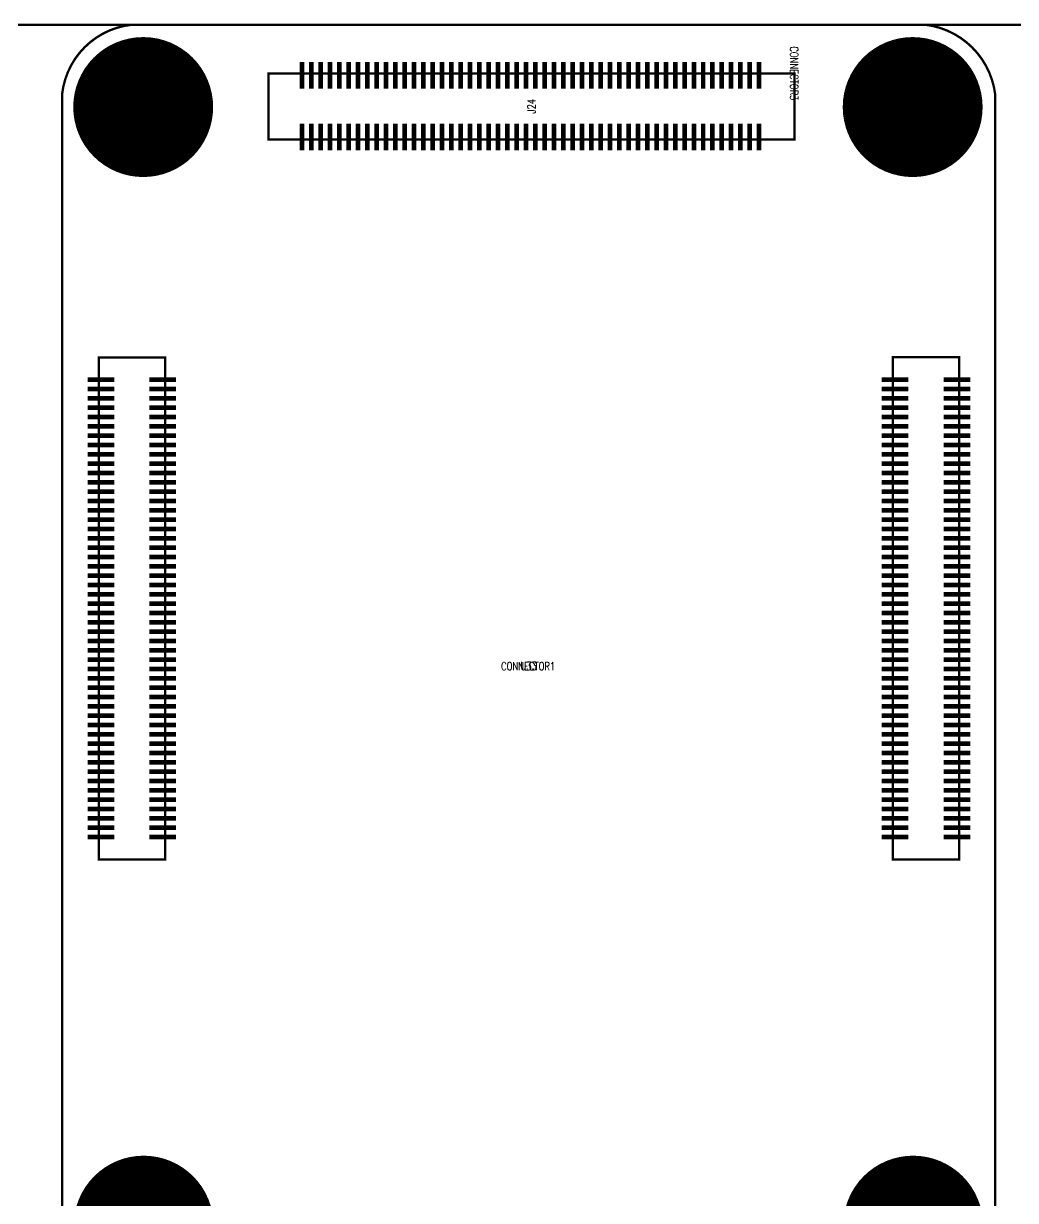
# Model space of a CAD drawing. Extents: x -4 to 157, y -7 to 87.
# Drawn here: x 74.8 to 117.3, y 36.1 to 86.6 of the extents above; entities that cross this region are included whole.
import ezdxf
from ezdxf.enums import TextEntityAlignment as Align

# ---------------------------------------------------------------- set-up
doc = ezdxf.new("R2010")
doc.units = 0
for name, color, linetype in [('ATTRIBUTE_01', 130, 'CONTINUOUS'), ('BOARD_OUTLINE_00', 254, 'CONTINUOUS'), ('DRIL_PLTE_THRU_01', 3, 'CONTINUOUS'), ('DRIL_PLTE_THRU_02', 171, 'CONTINUOUS'), ('DRIL_PLTE_THRU_03', 222, 'CONTINUOUS'), ('DRIL_PLTE_THRU_04', 2, 'CONTINUOUS'), ('DRIL_SYMBOL', 254, 'CONTINUOUS'), ('PADS_BOT', 56, 'CONTINUOUS'), ('PADS_INNER', 96, 'CONTINUOUS'), ('PADS_TOP', 96, 'CONTINUOUS'), ('PART_NAME_126', 6, 'CONTINUOUS'), ('PART_TOP_2DLINE_126', 255, 'CONTINUOUS')]:
    doc.layers.add(name, color=color, linetype=linetype)
doc.styles.add('W0$05', font='simplex', dxfattribs={"width": 0.75})

# ---------------------------------------------------------------- blocks, each defined once
blk = doc.blocks.new('BOARD_1')
at = {"layer": 'BOARD_OUTLINE_00', "const_width": 0.1}
blk.add_lwpolyline([(0, -3.5, -0.414214), (3.5, 0), (156.51, 0, -0.414214), (160.01, -3.5), (160.01, -86.52, -0.414214), (156.51, -90.02), (3.5, -90.02, -0.414214), (0, -86.52)], format="xyb", close=True, dxfattribs=at)
blk = doc.blocks.new('SMOOTH_0$10008')
at = {"const_width": 0.05004}
blk.add_lwpolyline([(-0.02502, 0, 1), (0.02502, 0, 1)], format="xyb", close=True, dxfattribs=at)
blk = doc.blocks.new('PART_BODY_TOP_252')
at = {"layer": 'PART_TOP_2DLINE_126', "const_width": 0.1}
blk.add_lwpolyline([(-19.99, 24.5, -0.35461), (-16.99, 27.5), (17.03, 27.5, -0.345792), (20.03, 24.5), (20.03, -24.48, -0.403519), (17.03, -27.48), (-16.99, -27.48, -0.350685), (-19.99, -24.48)], format="xyb", close=True, dxfattribs=at)
for points in [[(-18.41, 13.24), (-15.57, 13.24), (-15.57, -8.29), (-18.41, -8.29)], [(15.64, 13.25), (18.48, 13.25), (18.48, -8.28), (15.64, -8.28)]]:
    blk.add_lwpolyline(points, close=True, dxfattribs=at)
at = {"layer": 'PART_TOP_2DLINE_126'}
for p in [(-16.99, 27.5), (17.03, 27.5), (-19.99, 24.5), (20.03, 24.5), (-18.41, 13.24), (-15.57, 13.24), (15.64, 13.25), (18.48, 13.25), (-18.41, -8.29), (-15.57, -8.29), (15.64, -8.28), (18.48, -8.28)]:
    blk.add_blockref('SMOOTH_0$10008', p, dxfattribs=at)
blk = doc.blocks.new('DRIL_HOLE_0')
blk.add_lwpolyline([(0, 0, 1), (0, 0, 1)], format="xyb", close=True)
blk = doc.blocks.new('PAD_0')
blk.add_lwpolyline([(0, 0, 1), (0, 0, 1)], format="xyb", close=True)
blk = doc.blocks.new('PAD_1')
at = {"const_width": 0.2}
blk.add_lwpolyline([(-0.57, 0), (0.57, 0)], dxfattribs=at)
blk = doc.blocks.new('STK_TOP_3')
at = {"layer": 'DRIL_PLTE_THRU_01'}
blk.add_blockref('DRIL_HOLE_0', (0, 0), dxfattribs=at)
at = {"layer": 'DRIL_PLTE_THRU_02'}
blk.add_blockref('DRIL_HOLE_0', (0, 0), dxfattribs=at)
at = {"layer": 'DRIL_PLTE_THRU_03'}
blk.add_blockref('DRIL_HOLE_0', (0, 0), dxfattribs=at)
at = {"layer": 'DRIL_PLTE_THRU_04'}
blk.add_blockref('DRIL_HOLE_0', (0, 0), dxfattribs=at)
at = {"layer": 'PADS_BOT'}
blk.add_blockref('PAD_0', (0, 0), dxfattribs=at)
at = {"layer": 'PADS_INNER'}
blk.add_blockref('PAD_0', (0, 0), dxfattribs=at)
at = {"layer": 'PADS_TOP'}
blk.add_blockref('PAD_1', (0, 0), dxfattribs=at)
blk = doc.blocks.new('DRIL_SYMBOL_2$6')
at = {"layer": 'DRIL_SYMBOL', "const_width": 0.0508}
for points in [[(-0.254, 0), (0.254, 0)], [(0, -0.254), (0, 0.254)]]:
    blk.add_lwpolyline(points, dxfattribs=at)
blk = doc.blocks.new('DRIL_HOLE_2$6')
at = {"const_width": 1.3}
blk.add_lwpolyline([(-0.65, 0, 1), (0.65, 0, 1)], format="xyb", close=True, dxfattribs=at)
blk.add_blockref('DRIL_SYMBOL_2$6', (0, 0))
blk = doc.blocks.new('PAD_2')
at = {"const_width": 3}
blk.add_lwpolyline([(0, -1.5, 1), (0, 1.5, 1)], format="xyb", close=True, dxfattribs=at)
blk = doc.blocks.new('STK_TOP_4')
at = {"layer": 'DRIL_PLTE_THRU_01'}
blk.add_blockref('DRIL_HOLE_2$6', (0, 0), dxfattribs=at)
at = {"layer": 'DRIL_PLTE_THRU_02'}
blk.add_blockref('DRIL_HOLE_2$6', (0, 0), dxfattribs=at)
at = {"layer": 'DRIL_PLTE_THRU_03'}
blk.add_blockref('DRIL_HOLE_2$6', (0, 0), dxfattribs=at)
at = {"layer": 'DRIL_PLTE_THRU_04'}
blk.add_blockref('DRIL_HOLE_2$6', (0, 0), dxfattribs=at)
at = {"layer": 'PADS_BOT'}
blk.add_blockref('PAD_2', (0, 0), dxfattribs=at)
at = {"layer": 'PADS_INNER'}
blk.add_blockref('PAD_2', (0, 0), dxfattribs=at)
at = {"layer": 'PADS_TOP'}
blk.add_blockref('PAD_2', (0, 0), dxfattribs=at)
blk = doc.blocks.new('SYM_TOP_3')
for name, p in [('PART_BODY_TOP_252', (0, 0)), ('STK_TOP_4', (-16.51, 23.97)), ('STK_TOP_4', (16.49, 23.97)), ('STK_TOP_3', (-18.32, 12.28)), ('STK_TOP_3', (-15.68, 12.28)), ('STK_TOP_3', (15.73, 12.28)), ('STK_TOP_3', (18.39, 12.28)), ('STK_TOP_3', (-18.32, 11.88)), ('STK_TOP_3', (-15.68, 11.88)), ('STK_TOP_3', (15.73, 11.88)), ('STK_TOP_3', (18.39, 11.88)), ('STK_TOP_3', (-18.32, 11.48)), ('STK_TOP_3', (-18.32, 11.08)), ('STK_TOP_3', (-15.68, 11.48)), ('STK_TOP_3', (-15.68, 11.08)), ('STK_TOP_3', (15.73, 11.48)), ('STK_TOP_3', (15.73, 11.08)), ('STK_TOP_3', (18.39, 11.48)), ('STK_TOP_3', (18.39, 11.08)), ('STK_TOP_3', (-18.32, 10.68)), ('STK_TOP_3', (-15.68, 10.68)), ('STK_TOP_3', (15.73, 10.68)), ('STK_TOP_3', (18.39, 10.68)), ('STK_TOP_3', (-18.32, 10.28)), ('STK_TOP_3', (-15.68, 10.28)), ('STK_TOP_3', (15.73, 10.28)), ('STK_TOP_3', (18.39, 10.28)), ('STK_TOP_3', (-18.32, 9.88)), ('STK_TOP_3', (-15.68, 9.88)), ('STK_TOP_3', (15.73, 9.88)), ('STK_TOP_3', (18.39, 9.88)), ('STK_TOP_3', (-18.32, 9.48)), ('STK_TOP_3', (-18.32, 9.08)), ('STK_TOP_3', (-15.68, 9.48)), ('STK_TOP_3', (-15.68, 9.08)), ('STK_TOP_3', (15.73, 9.48)), ('STK_TOP_3', (15.73, 9.08)), ('STK_TOP_3', (18.39, 9.48)), ('STK_TOP_3', (18.39, 9.08)), ('STK_TOP_3', (-18.32, 8.68)), ('STK_TOP_3', (-15.68, 8.68)), ('STK_TOP_3', (15.73, 8.68)), ('STK_TOP_3', (18.39, 8.68)), ('STK_TOP_3', (-18.32, 8.28)), ('STK_TOP_3', (-15.68, 8.28)), ('STK_TOP_3', (15.73, 8.28)), ('STK_TOP_3', (18.39, 8.28)), ('STK_TOP_3', (-18.32, 7.88)), ('STK_TOP_3', (-18.32, 7.48)), ('STK_TOP_3', (-15.68, 7.88)), ('STK_TOP_3', (-15.68, 7.48)), ('STK_TOP_3', (15.73, 7.88)), ('STK_TOP_3', (15.73, 7.48)), ('STK_TOP_3', (18.39, 7.88)), ('STK_TOP_3', (18.39, 7.48)), ('STK_TOP_3', (-18.32, 7.08)), ('STK_TOP_3', (-15.68, 7.08)), ('STK_TOP_3', (15.73, 7.08)), ('STK_TOP_3', (18.39, 7.08)), ('STK_TOP_3', (-18.32, 6.68)), ('STK_TOP_3', (-15.68, 6.68)), ('STK_TOP_3', (15.73, 6.68)), ('STK_TOP_3', (18.39, 6.68)), ('STK_TOP_3', (-18.32, 6.28)), ('STK_TOP_3', (-15.68, 6.28)), ('STK_TOP_3', (15.73, 6.28)), ('STK_TOP_3', (18.39, 6.28)), ('STK_TOP_3', (-18.32, 5.88)), ('STK_TOP_3', (-18.32, 5.48)), ('STK_TOP_3', (-15.68, 5.88)), ('STK_TOP_3', (-15.68, 5.48)), ('STK_TOP_3', (15.73, 5.88)), ('STK_TOP_3', (15.73, 5.48)), ('STK_TOP_3', (18.39, 5.88)), ('STK_TOP_3', (18.39, 5.48)), ('STK_TOP_3', (-18.32, 5.08)), ('STK_TOP_3', (-15.68, 5.08)), ('STK_TOP_3', (15.73, 5.08)), ('STK_TOP_3', (18.39, 5.08)), ('STK_TOP_3', (-18.32, 4.68)), ('STK_TOP_3', (-15.68, 4.68)), ('STK_TOP_3', (15.73, 4.68)), ('STK_TOP_3', (18.39, 4.68)), ('STK_TOP_3', (-18.32, 4.28)), ('STK_TOP_3', (-15.68, 4.28)), ('STK_TOP_3', (15.73, 4.28)), ('STK_TOP_3', (18.39, 4.28)), ('STK_TOP_3', (-18.32, 3.88)), ('STK_TOP_3', (-18.32, 3.48)), ('STK_TOP_3', (-15.68, 3.88)), ('STK_TOP_3', (-15.68, 3.48)), ('STK_TOP_3', (15.73, 3.88)), ('STK_TOP_3', (15.73, 3.48)), ('STK_TOP_3', (18.39, 3.88)), ('STK_TOP_3', (18.39, 3.48)), ('STK_TOP_3', (-18.32, 3.08)), ('STK_TOP_3', (-15.68, 3.08)), ('STK_TOP_3', (15.73, 3.08)), ('STK_TOP_3', (18.39, 3.08)), ('STK_TOP_3', (-18.32, 2.68)), ('STK_TOP_3', (-15.68, 2.68)), ('STK_TOP_3', (15.73, 2.68)), ('STK_TOP_3', (18.39, 2.68)), ('STK_TOP_3', (-18.32, 2.28)), ('STK_TOP_3', (-15.68, 2.28)), ('STK_TOP_3', (15.73, 2.28)), ('STK_TOP_3', (18.39, 2.28)), ('STK_TOP_3', (-18.32, 1.88)), ('STK_TOP_3', (-18.32, 1.48)), ('STK_TOP_3', (-15.68, 1.88)), ('STK_TOP_3', (-15.68, 1.48)), ('STK_TOP_3', (15.73, 1.88)), ('STK_TOP_3', (15.73, 1.48)), ('STK_TOP_3', (18.39, 1.88)), ('STK_TOP_3', (18.39, 1.48)), ('STK_TOP_3', (-18.32, 1.08)), ('STK_TOP_3', (-15.68, 1.08)), ('STK_TOP_3', (15.73, 1.08)), ('STK_TOP_3', (18.39, 1.08)), ('STK_TOP_3', (-18.32, 0.68)), ('STK_TOP_3', (-15.68, 0.68)), ('STK_TOP_3', (15.73, 0.68)), ('STK_TOP_3', (18.39, 0.68)), ('STK_TOP_3', (-18.32, 0.28)), ('STK_TOP_3', (-15.68, 0.28)), ('STK_TOP_3', (15.73, 0.28)), ('STK_TOP_3', (18.39, 0.28)), ('STK_TOP_3', (-18.32, -0.12)), ('STK_TOP_3', (-18.32, -0.52)), ('STK_TOP_3', (-15.68, -0.12)), ('STK_TOP_3', (-15.68, -0.52)), ('STK_TOP_3', (15.73, -0.12)), ('STK_TOP_3', (15.73, -0.52)), ('STK_TOP_3', (18.39, -0.12)), ('STK_TOP_3', (18.39, -0.52)), ('STK_TOP_3', (-18.32, -0.92)), ('STK_TOP_3', (-15.68, -0.92)), ('STK_TOP_3', (15.73, -0.92)), ('STK_TOP_3', (18.39, -0.92)), ('STK_TOP_3', (-18.32, -1.32)), ('STK_TOP_3', (-15.68, -1.32)), ('STK_TOP_3', (15.73, -1.32)), ('STK_TOP_3', (18.39, -1.32)), ('STK_TOP_3', (-18.32, -1.72)), ('STK_TOP_3', (-15.68, -1.72)), ('STK_TOP_3', (15.73, -1.72)), ('STK_TOP_3', (18.39, -1.72)), ('STK_TOP_3', (-18.32, -2.12)), ('STK_TOP_3', (-18.32, -2.52)), ('STK_TOP_3', (-15.68, -2.12)), ('STK_TOP_3', (-15.68, -2.52)), ('STK_TOP_3', (15.73, -2.12)), ('STK_TOP_3', (15.73, -2.52)), ('STK_TOP_3', (18.39, -2.12)), ('STK_TOP_3', (18.39, -2.52)), ('STK_TOP_3', (-18.32, -2.92)), ('STK_TOP_3', (-15.68, -2.92)), ('STK_TOP_3', (15.73, -2.92)), ('STK_TOP_3', (18.39, -2.92)), ('STK_TOP_3', (-18.32, -3.32)), ('STK_TOP_3', (-15.68, -3.32)), ('STK_TOP_3', (15.73, -3.32)), ('STK_TOP_3', (18.39, -3.32)), ('STK_TOP_3', (-18.32, -3.72)), ('STK_TOP_3', (-18.32, -4.12)), ('STK_TOP_3', (-15.68, -3.72)), ('STK_TOP_3', (-15.68, -4.12)), ('STK_TOP_3', (15.73, -3.72)), ('STK_TOP_3', (15.73, -4.12)), ('STK_TOP_3', (18.39, -3.72)), ('STK_TOP_3', (18.39, -4.12)), ('STK_TOP_3', (-18.32, -4.52)), ('STK_TOP_3', (-15.68, -4.52)), ('STK_TOP_3', (15.73, -4.52)), ('STK_TOP_3', (18.39, -4.52)), ('STK_TOP_3', (-18.32, -4.92)), ('STK_TOP_3', (-15.68, -4.92)), ('STK_TOP_3', (15.73, -4.92)), ('STK_TOP_3', (18.39, -4.92)), ('STK_TOP_3', (-18.32, -5.32)), ('STK_TOP_3', (-15.68, -5.32)), ('STK_TOP_3', (15.73, -5.32)), ('STK_TOP_3', (18.39, -5.32)), ('STK_TOP_3', (-18.32, -5.72)), ('STK_TOP_3', (-18.32, -6.12)), ('STK_TOP_3', (-15.68, -5.72)), ('STK_TOP_3', (-15.68, -6.12)), ('STK_TOP_3', (15.73, -5.72)), ('STK_TOP_3', (15.73, -6.12)), ('STK_TOP_3', (18.39, -5.72)), ('STK_TOP_3', (18.39, -6.12)), ('STK_TOP_3', (-18.32, -6.52)), ('STK_TOP_3', (-15.68, -6.52)), ('STK_TOP_3', (15.73, -6.52)), ('STK_TOP_3', (18.39, -6.52)), ('STK_TOP_3', (-18.32, -6.92)), ('STK_TOP_3', (-15.68, -6.92)), ('STK_TOP_3', (15.73, -6.92)), ('STK_TOP_3', (18.39, -6.92)), ('STK_TOP_3', (-18.32, -7.32)), ('STK_TOP_3', (-15.68, -7.32)), ('STK_TOP_3', (15.73, -7.32)), ('STK_TOP_3', (18.39, -7.32)), ('STK_TOP_4', (-16.49, -23.98)), ('STK_TOP_4', (16.51, -23.98))]:
    blk.add_blockref(name, p)
blk = doc.blocks.new('PART_TOP_0')
blk.add_blockref('SYM_TOP_3', (0, 0))
at = {"layer": 'ATTRIBUTE_01', "style": 'W0$05', "width": 0.75}
blk.add_text('CONNECTOR1', height=0.35, dxfattribs=at).set_placement((0, 0), align=Align.MIDDLE_CENTER)
at = {"layer": 'PART_NAME_126', "style": 'W0$05', "width": 0.75}
blk.add_text('U33', height=0.35, dxfattribs=at).set_placement((0.02, 0.01), align=Align.MIDDLE_CENTER)
blk = doc.blocks.new('PART_BODY_TOP_315')
at = {"layer": 'PART_TOP_2DLINE_126', "const_width": 0.1}
blk.add_lwpolyline([(0, 0.01), (2.84, 0.01), (2.84, -22.54), (0, -22.54)], close=True, dxfattribs=at)
at = {"layer": 'PART_TOP_2DLINE_126'}
for p in [(0, 0.01), (2.84, 0.01), (0, -22.54), (2.84, -22.54)]:
    blk.add_blockref('SMOOTH_0$10008', p, dxfattribs=at)
blk = doc.blocks.new('SYM_TOP_66')
for name, p in [('PART_BODY_TOP_315', (0, 0)), ('STK_TOP_3', (0.09, -1.5)), ('STK_TOP_3', (2.73, -1.5)), ('STK_TOP_3', (0.09, -1.9)), ('STK_TOP_3', (2.73, -1.9)), ('STK_TOP_3', (0.09, -2.3)), ('STK_TOP_3', (2.73, -2.3)), ('STK_TOP_3', (0.09, -2.7)), ('STK_TOP_3', (0.09, -3.1)), ('STK_TOP_3', (2.73, -2.7)), ('STK_TOP_3', (2.73, -3.1)), ('STK_TOP_3', (0.09, -3.5)), ('STK_TOP_3', (2.73, -3.5)), ('STK_TOP_3', (0.09, -3.9)), ('STK_TOP_3', (2.73, -3.9)), ('STK_TOP_3', (0.09, -4.3)), ('STK_TOP_3', (2.73, -4.3)), ('STK_TOP_3', (0.09, -4.7)), ('STK_TOP_3', (0.09, -5.1)), ('STK_TOP_3', (2.73, -4.7)), ('STK_TOP_3', (2.73, -5.1)), ('STK_TOP_3', (0.09, -5.5)), ('STK_TOP_3', (2.73, -5.5)), ('STK_TOP_3', (0.09, -5.9)), ('STK_TOP_3', (2.73, -5.9)), ('STK_TOP_3', (0.09, -6.3)), ('STK_TOP_3', (2.73, -6.3)), ('STK_TOP_3', (0.09, -6.7)), ('STK_TOP_3', (0.09, -7.1)), ('STK_TOP_3', (2.73, -6.7)), ('STK_TOP_3', (2.73, -7.1)), ('STK_TOP_3', (0.09, -7.5)), ('STK_TOP_3', (2.73, -7.5)), ('STK_TOP_3', (0.09, -7.9)), ('STK_TOP_3', (2.73, -7.9)), ('STK_TOP_3', (0.09, -8.3)), ('STK_TOP_3', (2.73, -8.3)), ('STK_TOP_3', (0.09, -8.7)), ('STK_TOP_3', (0.09, -9.1)), ('STK_TOP_3', (2.73, -8.7)), ('STK_TOP_3', (2.73, -9.1)), ('STK_TOP_3', (0.09, -9.5)), ('STK_TOP_3', (2.73, -9.5)), ('STK_TOP_3', (0.09, -9.9)), ('STK_TOP_3', (2.73, -9.9)), ('STK_TOP_3', (0.09, -10.3)), ('STK_TOP_3', (2.73, -10.3)), ('STK_TOP_3', (0.09, -10.7)), ('STK_TOP_3', (0.09, -11.1)), ('STK_TOP_3', (2.73, -10.7)), ('STK_TOP_3', (2.73, -11.1)), ('STK_TOP_3', (0.09, -11.5)), ('STK_TOP_3', (2.73, -11.5)), ('STK_TOP_3', (0.09, -11.9)), ('STK_TOP_3', (2.73, -11.9)), ('STK_TOP_3', (0.09, -12.3)), ('STK_TOP_3', (0.09, -12.7)), ('STK_TOP_3', (2.73, -12.3)), ('STK_TOP_3', (2.73, -12.7)), ('STK_TOP_3', (0.09, -13.1)), ('STK_TOP_3', (2.73, -13.1)), ('STK_TOP_3', (0.09, -13.5)), ('STK_TOP_3', (2.73, -13.5)), ('STK_TOP_3', (0.09, -13.9)), ('STK_TOP_3', (2.73, -13.9)), ('STK_TOP_3', (0.09, -14.3)), ('STK_TOP_3', (0.09, -14.7)), ('STK_TOP_3', (2.73, -14.3)), ('STK_TOP_3', (2.73, -14.7)), ('STK_TOP_3', (0.09, -15.1)), ('STK_TOP_3', (2.73, -15.1)), ('STK_TOP_3', (0.09, -15.5)), ('STK_TOP_3', (2.73, -15.5)), ('STK_TOP_3', (0.09, -15.9)), ('STK_TOP_3', (2.73, -15.9)), ('STK_TOP_3', (0.09, -16.3)), ('STK_TOP_3', (0.09, -16.7)), ('STK_TOP_3', (2.73, -16.3)), ('STK_TOP_3', (2.73, -16.7)), ('STK_TOP_3', (0.09, -17.1)), ('STK_TOP_3', (2.73, -17.1)), ('STK_TOP_3', (0.09, -17.5)), ('STK_TOP_3', (2.73, -17.5)), ('STK_TOP_3', (0.09, -17.9)), ('STK_TOP_3', (2.73, -17.9)), ('STK_TOP_3', (0.09, -18.3)), ('STK_TOP_3', (0.09, -18.7)), ('STK_TOP_3', (2.73, -18.3)), ('STK_TOP_3', (2.73, -18.7)), ('STK_TOP_3', (0.09, -19.1)), ('STK_TOP_3', (2.73, -19.1)), ('STK_TOP_3', (0.09, -19.5)), ('STK_TOP_3', (2.73, -19.5)), ('STK_TOP_3', (0.09, -19.9)), ('STK_TOP_3', (2.73, -19.9)), ('STK_TOP_3', (0.09, -20.3)), ('STK_TOP_3', (0.09, -20.7)), ('STK_TOP_3', (2.73, -20.3)), ('STK_TOP_3', (2.73, -20.7)), ('STK_TOP_3', (0.09, -21.1)), ('STK_TOP_3', (2.73, -21.1))]:
    blk.add_blockref(name, p)
blk = doc.blocks.new('PART_TOP_506')
blk.add_blockref('SYM_TOP_66', (0, 0))
at = {"layer": 'ATTRIBUTE_01', "style": 'W0$05', "width": 0.75}
blk.add_text('CONNECTOR3', height=0.35, dxfattribs=at).set_placement((0, 0), align=Align.MIDDLE_CENTER)
at = {"layer": 'PART_NAME_126', "style": 'W0$05', "width": 0.75}
blk.add_text('J24', height=0.35, rotation=180, dxfattribs=at).set_placement((1.41, -11.265), align=Align.MIDDLE_CENTER)

msp = doc.modelspace()

# ---------------------------------------------------------------- block references
for name, p in [('BOARD_1', (-3.5, 86.5)), ('PART_TOP_0', (96.43, 59.005))]:
    msp.add_blockref(name, p)
at = {"rotation": 270}
msp.add_blockref('PART_TOP_506', (107.835, 84.42), dxfattribs=at)

doc.saveas('drawing.dxf')
